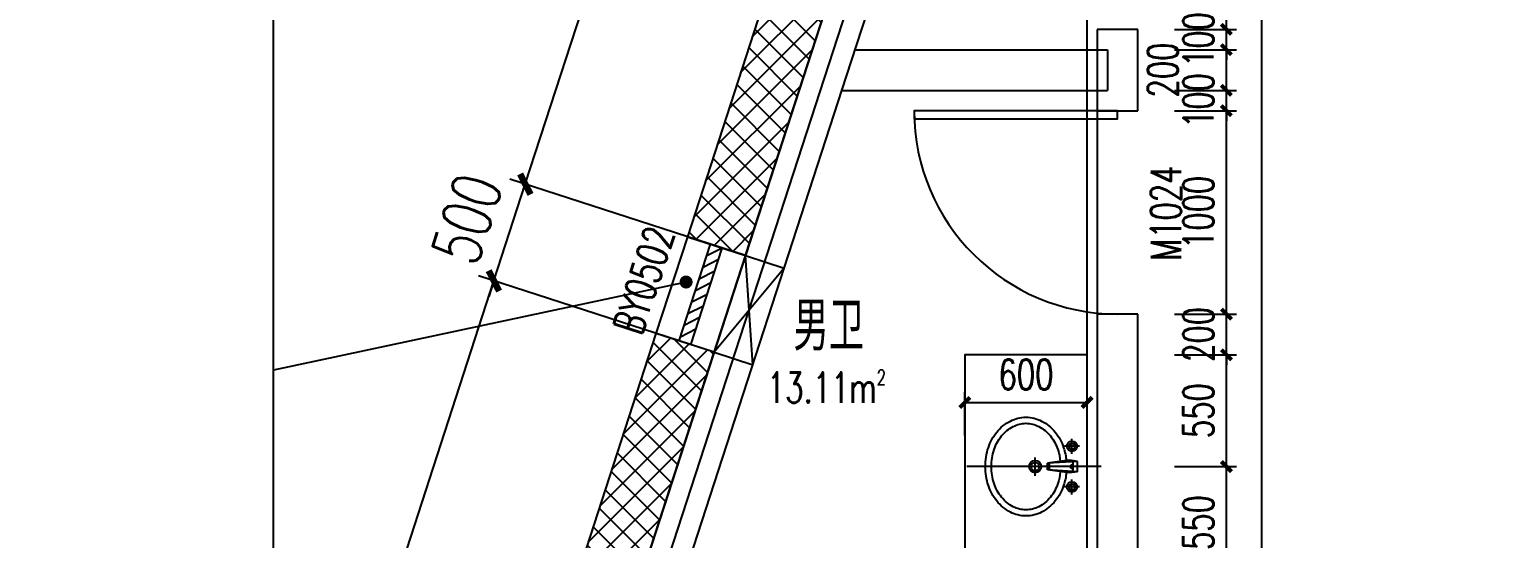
# Model space of a CAD drawing. Extents: x -222544 to -13848, y -31368 to 85559.
# Drawn here: x -49837 to -42616, y 20667 to 23171 of the extents above; entities that cross this region are included whole.
import ezdxf
from ezdxf.xclip import XClip

# ---------------------------------------------------------------- set-up
doc = ezdxf.new("R2010")
doc.units = 0
doc.header["$LTSCALE"] = 1000
doc.header["$MEASUREMENT"] = 0
doc.header["$XCLIPFRAME"] = 0
for name, pattern in [('10平面$0$10平面$1$DOTE', [2.42, 2, -0.2, 0.02, -0.2]), ('10平面$0$DASH', [0.35, 0.25, -0.1]), ('10平面$0$DOTE', [2.42, 2, -0.2, 0.02, -0.2])]:
    doc.linetypes.add(name, pattern=pattern)
doc.layers.get('Defpoints').update_dxf_attribs({"color": 210})
for name, color, linetype in [('10平面$0$10平面$1$A-AXIS-DOTE', 14, '10平面$0$10平面$1$DOTE'), ('10平面$0$A-AXIS-DOTE', 14, '10平面$0$DOTE'), ('10平面$0$A-AXIS-DP', 126, 'Continuous'), ('10平面$0$A-AXIS-SYMB', 3, 'Continuous'), ('10平面$0$A-HATCH-2', 251, 'Continuous'), ('10平面$0$A-LIN-V', 9, 'Continuous'), ('10平面$0$A-SFCE', 30, 'Continuous'), ('10平面$0$A-WC', 223, 'Continuous'), ('10平面$0$A-WINDOW', 140, 'Continuous'), ('10平面$0$AS-WALL', 40, 'Continuous'), ('10平面$0$AS-结构边线层', 200, 'Continuous'), ('10平面$0$DIM_ELEV', 3, 'Continuous'), ('10平面$0$DIM_SYMB', 3, 'Continuous'), ('10平面$0$PUB_HATCH', 8, 'Continuous'), ('10平面$0$建-房间', 7, 'Continuous'), ('10平面$0$建-门', 4, 'Continuous'), ('10平面$0$建-门窗编号', 7, 'Continuous'), ('A-AXIS-DP', 126, 'Continuous'), ('A-WINDOW', 140, 'Continuous'), ('DIM_SYMB', 3, 'Continuous')]:
    doc.layers.add(name, color=color, linetype=linetype)
doc.styles.add('10平面$0$_TCH_DIM_T3', font='SIMPLEX', dxfattribs={"width": 0.705882, "bigfont": 'GBCBIG'})
doc.styles.add('10平面$0$A-AREA', font='SIMPLEX', dxfattribs={"bigfont": 'GBCBIG'})
doc.styles.add('10平面$0$A-WIN-LABEL', font='SIMPLEX', dxfattribs={"bigfont": 'GBCBIG'})
doc.styles.add('_TCH_DIM_T3', font='SIMPLEX', dxfattribs={"width": 0.705882, "bigfont": 'GBCBIG'})
doc.dimstyles.new('10平面$0$_TCH_ARCH&&80', dxfattribs={"dimtxt": 238, "dimasz": 80, "dimexe": 80, "dimexo": 80, "dimgap": 101, "dimtad": 1, "dimdec": 0, "dimzin": 0, "dimdsep": 46, "dimtxsty": '10平面$0$_TCH_DIM_T3', "dimblk": '10平面$0$_ArchTick', "dimcen": 0.09, "dimclrt": 7, "dimazin": 2, "dimtfac": 1, "dimtdec": 0, "dimtix": 1, "dimtmove": 2, "dimatfit": 3, "dimfxl": 0, "dimtolj": 1, "dimtzin": 0, "dimarcsym": 0})
doc.dimstyles.new('_TCH_ARCH&&50', dxfattribs={"dimtxt": 148.75, "dimasz": 50, "dimexe": 50, "dimexo": 50, "dimgap": 63.125, "dimtad": 1, "dimdec": 0, "dimzin": 0, "dimdsep": 46, "dimtxsty": '_TCH_DIM_T3', "dimblk": 'ARCHTICK', "dimcen": 0.09, "dimclrt": 7, "dimazin": 2, "dimtfac": 1, "dimtdec": 0, "dimtix": 1, "dimtmove": 2, "dimatfit": 3, "dimfxl": 0, "dimtolj": 1, "dimtzin": 0, "dimarcsym": 0})
pattern_1 = [(45, (60, 0), (-60.000061, 60.000061), []), (135, (60, 0), (-60.000061, -60.000061), [])]

# ---------------------------------------------------------------- blocks, each defined once
blk = doc.blocks.new('10平面$0$dote')
at = {"layer": '10平面$0$A-AXIS-DOTE', "ltscale": 2}
for p, q in [((-43117.8, -169748.9), (-43117.8, -75950)), ((98696.4, -164750), (-75513.6, -164750)), ((82882.2, -264080), (82882.2, -167560.7))]:
    blk.add_line(p, q, dxfattribs=at)
blk.add_lwpolyline([(-66316.4, -152160.4), (-42470.2, -78666)], dxfattribs=at)
blk = doc.blocks.new('10平面$0$42343243')
at = {"layer": '10平面$0$PUB_HATCH'}
h = blk.add_hatch(dxfattribs=at)
h.set_pattern_fill('多孔材料', color=256, scale=30, style=0)
h.set_pattern_definition(pattern_1)
h.paths.add_polyline_path([(-137854.2, 1223170), (-144654.2, 1223170), (-144354.2, 1222870), (-137854.2, 1222870)])
at = {"layer": '10平面$0$AS-WALL'}
for p, q in [((-137854.2, 1223170), (-144654.2, 1223170)), ((-137854.2, 1222870), (-144354.2, 1222870))]:
    blk.add_line(p, q, dxfattribs=at)
blk = doc.blocks.new('10平面$0$43243')
at = {"layer": '10平面$0$AS-结构边线层'}
for points in [[(-229294.2, 723090), (-250514.2, 723090), (-250514.2, 722920), (-252354.2, 722920), (-252354.2, 722470), (-254454.2, 722470), (-254454.2, 722920), (-264361, 722920), (-285754.2, 656985.8)], [(-196514.2, 639550), (-175294.2, 639550), (-175294.2, 639720), (-173454.2, 639720), (-173454.2, 640170), (-171354.2, 640170), (-171354.2, 639720), (-169514.2, 639720), (-169514.2, 639550), (-155994.2, 639550), (-155994.2, 639720), (-146454.2, 639720), (-146454.2, 640170), (-144354.2, 640170), (-144354.2, 639720), (-128354.2, 639720), (-128354.2, 658060), (-128054.2, 658060), (-128054.2, 681330), (-128354.2, 681330), (-128354.2, 696460), (-128054.2, 696460), (-128054.2, 715680)]]:
    blk.add_lwpolyline(points, dxfattribs=at)
blk = doc.blocks.new('10平面$0$3243243')
at = {"layer": '10平面$0$A-SFCE', "color": 2, "linetype": '10平面$0$DASH'}
for p, q in [((-138004.2, 640420), (-146704.2, 640420)), ((-138004.2, 640170), (-146704.2, 640170))]:
    blk.add_line(p, q, dxfattribs=at)
blk = doc.blocks.new('10平面$0$w42343')
at = {"layer": '10平面$0$A-HATCH-2', "linetype": '10平面$0$DASH'}
blk.add_line((-263654.2, 640470), (-128354.2, 640470), dxfattribs=at)
blk = doc.blocks.new('10平面$0$343243')
at = {"layer": '10平面$0$10平面$1$A-AXIS-DOTE'}
blk.add_lwpolyline([(-137039.2, 783550), (-137039.2, 784210)], dxfattribs=at)
at = {"layer": '10平面$0$A-WC'}
for p, q in [((-137084.2, 783875), (-136994.1, 783875)), ((-137039.2, 783829.9), (-137039.2, 783920.1)), ((-137070.6, 783706.5), (-137055.9, 783814.2)), ((-137064.2, 783667.6), (-137055.9, 783814.2)), ((-137056.4, 783804.1), (-137022, 783804.1)), ((-137055.9, 783814.2), (-137022.5, 783814.2)), ((-137014.2, 783667.6), (-137022.5, 783814.2)), ((-137007.7, 783706.5), (-137022.5, 783814.2)), ((-137139.2, 783657.5), (-137139.2, 783730.5)), ((-136939.2, 783657.5), (-136939.2, 783730.5)), ((-137175.7, 783694), (-137102.7, 783694)), ((-137064.2, 783667.6), (-137070.6, 783706.5)), ((-137064.2, 783667.6), (-137014.2, 783667.6)), ((-137063.1, 783687.3), (-137015.3, 783687.3)), ((-137014.2, 783667.6), (-137007.7, 783706.5)), ((-136975.7, 783694), (-136902.7, 783694))]:
    blk.add_line(p, q, dxfattribs=at)
for points in [[(-137068.6, 783721.5, -0.055034), (-137132.1, 783735, -0.088849), (-137208.4, 783776.4, -0.104988), (-137263.3, 783843.2, -0.12017), (-137282, 783920, -0.12017), (-137263.3, 783996.8, -0.104988), (-137208.4, 784063.6, -0.088849), (-137132.1, 784105, -0.080052), (-137039.2, 784120, -0.080052)], [(-137064.5, 783751.2, -0.056066), (-137122.6, 783763.4, -0.088849), (-137189.7, 783799.8, -0.104988), (-137236.6, 783857, -0.12017), (-137252, 783920, -0.12017), (-137236.6, 783983, -0.104988), (-137189.7, 784040.2, -0.088849), (-137122.6, 784076.6, -0.080052), (-137039.2, 784090, -0.080052)], [(-137039.2, 784120, -0.080052), (-136946.3, 784105, -0.088849), (-136870, 784063.6, -0.104988), (-136815.1, 783996.8, -0.12017), (-136796.4, 783920, -0.12017), (-136815.1, 783843.2, -0.104988), (-136870, 783776.4, -0.088849), (-136946.3, 783735, -0.055034), (-137009.8, 783721.5, -0.080052)], [(-137039.2, 784090, -0.080052), (-136955.7, 784076.6, -0.088849), (-136888.7, 784040.2, -0.104988), (-136841.7, 783983, -0.12017), (-136826.4, 783920, -0.12017), (-136841.7, 783857, -0.104988), (-136888.7, 783799.8, -0.088849), (-136955.7, 783763.4, -0.056066), (-137013.9, 783751.2, -0.080052)]]:
    blk.add_lwpolyline(points, format="xyb", dxfattribs=at)
for centre, radius in [((-137039.2, 783875), 30), ((-137039.2, 783875), 20), ((-137139.2, 783694), 25), ((-136939.2, 783694), 25), ((-137139.2, 783694), 15), ((-136939.2, 783694), 15)]:
    blk.add_circle(centre, radius, dxfattribs=at)
for centre, start, end in [((-137040.4, 783694.7), 80.52523, 279.47477), ((-137038, 783694.7), 260.52523, 99.47477)]:
    blk.add_arc(centre, 7.19, start, end, dxfattribs=at)
blk = doc.blocks.new('10平面$0$3132')
at = {"layer": '10平面$0$DIM_ELEV', "linetype": '10平面$0$DASH', "const_width": 30}
for points in [[(-267460, 723920), (-262590, 723920, -0.414214), (-262090, 723420), (-262090, 713480, -0.414214), (-262590, 712980), (-267460, 712980, -0.414214), (-267960, 713480), (-267960, 723420, -0.414214)], [(-138990, 644850), (-127910, 644850, -0.414214), (-127410, 644350), (-127410, 639360, -0.414214), (-127910, 638860), (-138990, 638860, -0.414214), (-139490, 639360), (-139490, 644350, -0.414214)]]:
    blk.add_lwpolyline(points, format="xyb", close=True, dxfattribs=at)
blk = doc.blocks.new('10平面$0$34242343243')
at = {"layer": '10平面$0$A-LIN-V'}
for p, q in [((-137850.2, 639970), (-144354.2, 639970)), ((-137850.2, 639770), (-144354.2, 639770))]:
    blk.add_line(p, q, dxfattribs=at)
blk = doc.blocks.new('*U63')
at = {"color": 0}
blk.add_lwpolyline([(500, 0), (500, 1000), (460, 1000), (460, 0)], close=True, dxfattribs=at)
blk.add_arc((500, 0), 1000, 90, 180, dxfattribs=at)
blk = doc.blocks.new('*U62')
at = {"color": 0, "xscale": 0.001, "yscale": 0.001, "zscale": 0.001}
blk.add_blockref('*U63', (0, 0), dxfattribs=at)
blk = doc.blocks.new('10平面$0$_ArchTick')
at = {"color": 0, "linetype": 'ByBlock', "const_width": 0.4}
blk.add_lwpolyline([(-0.5, -0.5), (0.5, 0.5)], dxfattribs=at)
blk = doc.blocks.new('*D700')
at = {"layer": '10平面$0$A-AXIS-DP', "color": 0, "lineweight": -2, "transparency": 16777216}
for p, q in [((-267926.7, 715616.3), (-266769.3, 719183.3)), ((-265687.4, 718832.2), (-266845.4, 719207.9)), ((-266844.7, 715265.3), (-268002.8, 715641))]:
    blk.add_line(p, q, dxfattribs=at)
at = {"layer": 'Defpoints', "color": 0, "transparency": 16777216}
for p in [(-266769.3, 719183.3), (-265611.3, 718807.5), (-266768.6, 715240.6)]:
    blk.add_point(p, dxfattribs=at)
at = {"layer": '10平面$0$A-AXIS-DP', "color": 0, "lineweight": -2, "transparency": 16777216, "xscale": 80, "yscale": 80, "zscale": 80}
for p, rotation in [((-266769.3, 719183.3), 72.0237134181371), ((-267926.7, 715616.3), 252.0237134181371)]:
    blk.add_blockref('10平面$0$_ArchTick', p, dxfattribs=dict(at, rotation=rotation))
at = {"layer": '10平面$0$A-AXIS-DP', "color": 7, "transparency": 16777216, "insert": (-267557.3, 717467.7), "char_height": 238, "attachment_point": 5, "rotation": 72.02371, "style": '10平面$0$_TCH_DIM_T3'}
blk.add_mtext('\\A1;3750', dxfattribs=at)
blk = doc.blocks.new('*D701')
at = {"layer": '10平面$0$A-AXIS-DP', "color": 0, "lineweight": -2, "transparency": 16777216}
for p, q in [((-266615, 719658.8), (-266590.3, 719734.9)), ((-265533.1, 719307.8), (-266691.1, 719683.5)), ((-266769.3, 719183.3), (-266615, 719658.8)), ((-265687.4, 718832.2), (-266845.4, 719207.9)), ((-266769.3, 719183.3), (-266794, 719107.2))]:
    blk.add_line(p, q, dxfattribs=at)
at = {"layer": 'Defpoints', "color": 0, "transparency": 16777216}
for p in [(-266615, 719658.8), (-265457, 719283.1), (-265611.3, 718807.5)]:
    blk.add_point(p, dxfattribs=at)
at = {"layer": '10平面$0$A-AXIS-DP', "color": 0, "lineweight": -2, "transparency": 16777216, "xscale": 80, "yscale": 80, "zscale": 80}
for p, rotation in [((-266615, 719658.8), 252.023713418136), ((-266769.3, 719183.3), 72.02371341813598)]:
    blk.add_blockref('10平面$0$_ArchTick', p, dxfattribs=dict(at, rotation=rotation))
at = {"layer": '10平面$0$A-AXIS-DP', "color": 7, "transparency": 16777216, "insert": (-266901.4, 719488.9), "char_height": 238, "attachment_point": 5, "rotation": 72.02371, "style": '10平面$0$_TCH_DIM_T3'}
blk.add_mtext('\\A1;500', dxfattribs=at)
blk = doc.blocks.new('*D702')
at = {"layer": '10平面$0$A-AXIS-DP', "color": 0, "lineweight": -2, "transparency": 16777216}
for p, q in [((-266615, 719658.8), (-265556.5, 722921.1)), ((-264474.6, 722570), (-265632.6, 722945.7)), ((-265533.1, 719307.8), (-266691.1, 719683.5))]:
    blk.add_line(p, q, dxfattribs=at)
at = {"layer": 'Defpoints', "color": 0, "transparency": 16777216}
for p in [(-265556.5, 722921.1), (-264398.5, 722545.3), (-265457, 719283.1)]:
    blk.add_point(p, dxfattribs=at)
at = {"layer": '10平面$0$A-AXIS-DP', "color": 0, "lineweight": -2, "transparency": 16777216, "xscale": 80, "yscale": 80, "zscale": 80}
for p, rotation in [((-265556.5, 722921.1), 72.02371341813749), ((-266615, 719658.8), 252.0237134181375)]:
    blk.add_blockref('10平面$0$_ArchTick', p, dxfattribs=dict(at, rotation=rotation))
at = {"layer": '10平面$0$A-AXIS-DP', "color": 7, "transparency": 16777216, "insert": (-266295, 721357.8), "char_height": 238, "attachment_point": 5, "rotation": 72.02371, "style": '10平面$0$_TCH_DIM_T3'}
blk.add_mtext('\\A1;3430', dxfattribs=at)
blk = doc.blocks.new('*U91')
at = {"color": 0}
for p, q in [((-250, 150), (250, 150)), ((250, 30), (-250, 30)), ((-250, -30), (-190, 30)), ((-190, -30), (-130, 30)), ((-130, -30), (-70, 30)), ((-70, -30), (-10, 30)), ((-10, -30), (50, 30)), ((50, -30), (110, 30)), ((110, -30), (170, 30)), ((170, -30), (230, 30)), ((250, -30), (-250, -30)), ((-250, -150), (250, -150))]:
    blk.add_line(p, q, dxfattribs=at)
for points in [[(-250, -150), (-250, 150)], [(250, -150), (250, 150)]]:
    blk.add_lwpolyline(points, dxfattribs=at)
blk = doc.blocks.new('*U90')
at = {"color": 0, "xscale": 0.001999999996058992, "yscale": 0.003333333333333334, "zscale": 0.001999999996058992}
blk.add_blockref('*U91', (0, 0), dxfattribs=at)
blk = doc.blocks.new('_ArchTick')
at = {"color": 0, "linetype": 'ByBlock', "const_width": 0.4}
blk.add_lwpolyline([(-0.5, -0.5), (0.5, 0.5)], dxfattribs=at)
blk = doc.blocks.new('*D326')
at = {"layer": 'A-AXIS-DP', "color": 0, "lineweight": -2, "transparency": 16777216}
for p, q in [((-45238.9, 21174.9), (-45238.9, 21386.7)), ((-44638.9, 21174.9), (-44638.9, 21386.7)), ((-45238.9, 21336.7), (-44638.9, 21336.7))]:
    blk.add_line(p, q, dxfattribs=at)
at = {"layer": 'Defpoints', "color": 0, "transparency": 16777216}
for p in [(-44638.9, 21336.7), (-45238.9, 21124.9), (-44638.9, 21124.9)]:
    blk.add_point(p, dxfattribs=at)
at = {"layer": 'A-AXIS-DP', "color": 0, "lineweight": -2, "transparency": 16777216, "xscale": 50, "yscale": 50, "zscale": 50, "rotation": 180}
blk.add_blockref('_ArchTick', (-45238.9, 21336.7), dxfattribs=at)
at = {"layer": 'A-AXIS-DP', "color": 0, "lineweight": -2, "transparency": 16777216, "xscale": 50, "yscale": 50, "zscale": 50}
blk.add_blockref('_ArchTick', (-44638.9, 21336.7), dxfattribs=at)
at = {"layer": 'A-AXIS-DP', "color": 7, "transparency": 16777216, "insert": (-44938.9, 21474.2), "char_height": 148.75, "attachment_point": 5, "style": '_TCH_DIM_T3'}
blk.add_mtext('\\A1;600', dxfattribs=at)
blk = doc.blocks.new('*D334')
at = {"layer": 'A-AXIS-DP', "color": 0, "lineweight": -2, "transparency": 16777216}
for p, q in [((-44208.9, 21021.4), (-43903.7, 21021.4)), ((-43953.7, 20471.4), (-43953.7, 21021.4)), ((-44208.9, 20471.4), (-43903.7, 20471.4))]:
    blk.add_line(p, q, dxfattribs=at)
at = {"layer": 'Defpoints', "color": 0, "transparency": 16777216}
for p in [(-44258.9, 21021.4), (-43953.7, 21021.4), (-44258.9, 20471.4)]:
    blk.add_point(p, dxfattribs=at)
at = {"layer": 'A-AXIS-DP', "color": 0, "lineweight": -2, "transparency": 16777216, "xscale": 50, "yscale": 50, "zscale": 50}
for p, rotation in [((-43953.7, 21021.4), 90), ((-43953.7, 20471.4), 270)]:
    blk.add_blockref('_ArchTick', p, dxfattribs=dict(at, rotation=rotation))
at = {"layer": 'A-AXIS-DP', "color": 7, "transparency": 16777216, "insert": (-44091.2, 20746.4), "char_height": 148.75, "attachment_point": 5, "rotation": 90, "style": '_TCH_DIM_T3'}
blk.add_mtext('\\A1;550', dxfattribs=at)
blk = doc.blocks.new('*D335')
at = {"layer": 'A-AXIS-DP', "color": 0, "lineweight": -2, "transparency": 16777216}
for p, q in [((-44208.9, 21571.4), (-43903.7, 21571.4)), ((-43953.7, 21021.4), (-43953.7, 21571.4)), ((-44208.9, 21021.4), (-43903.7, 21021.4))]:
    blk.add_line(p, q, dxfattribs=at)
at = {"layer": 'Defpoints', "color": 0, "transparency": 16777216}
for p in [(-44258.9, 21571.4), (-43953.7, 21571.4), (-44258.9, 21021.4)]:
    blk.add_point(p, dxfattribs=at)
at = {"layer": 'A-AXIS-DP', "color": 0, "lineweight": -2, "transparency": 16777216, "xscale": 50, "yscale": 50, "zscale": 50}
for p, rotation in [((-43953.7, 21571.4), 90), ((-43953.7, 21021.4), 270)]:
    blk.add_blockref('_ArchTick', p, dxfattribs=dict(at, rotation=rotation))
at = {"layer": 'A-AXIS-DP', "color": 7, "transparency": 16777216, "insert": (-44091.2, 21296.4), "char_height": 148.75, "attachment_point": 5, "rotation": 90, "style": '_TCH_DIM_T3'}
blk.add_mtext('\\A1;550', dxfattribs=at)
blk = doc.blocks.new('*D336')
at = {"layer": 'A-AXIS-DP', "color": 0, "lineweight": -2, "transparency": 16777216}
for p, q in [((-43953.7, 21771.4), (-43953.7, 21821.4)), ((-44208.9, 21771.4), (-43903.7, 21771.4)), ((-43953.7, 21571.4), (-43953.7, 21771.4)), ((-44208.9, 21571.4), (-43903.7, 21571.4)), ((-43953.7, 21571.4), (-43953.7, 21521.4))]:
    blk.add_line(p, q, dxfattribs=at)
at = {"layer": 'Defpoints', "color": 0, "transparency": 16777216}
for p in [(-44258.9, 21771.4), (-43953.7, 21771.4), (-44258.9, 21571.4)]:
    blk.add_point(p, dxfattribs=at)
at = {"layer": 'A-AXIS-DP', "color": 0, "lineweight": -2, "transparency": 16777216, "xscale": 50, "yscale": 50, "zscale": 50}
for p, rotation in [((-43953.7, 21771.4), 270), ((-43953.7, 21571.4), 90)]:
    blk.add_blockref('_ArchTick', p, dxfattribs=dict(at, rotation=rotation))
at = {"layer": 'A-AXIS-DP', "color": 7, "transparency": 16777216, "insert": (-44091.2, 21671.4), "char_height": 148.75, "attachment_point": 5, "rotation": 90, "style": '_TCH_DIM_T3'}
blk.add_mtext('\\A1;200', dxfattribs=at)
blk = doc.blocks.new('*D337')
at = {"layer": 'A-AXIS-DP', "color": 0, "lineweight": -2, "transparency": 16777216}
for p, q in [((-44208.9, 22771.4), (-43903.7, 22771.4)), ((-43953.7, 21771.4), (-43953.7, 22771.4)), ((-44208.9, 21771.4), (-43903.7, 21771.4))]:
    blk.add_line(p, q, dxfattribs=at)
at = {"layer": 'Defpoints', "color": 0, "transparency": 16777216}
for p in [(-44258.9, 22771.4), (-43953.7, 22771.4), (-44258.9, 21771.4)]:
    blk.add_point(p, dxfattribs=at)
at = {"layer": 'A-AXIS-DP', "color": 0, "lineweight": -2, "transparency": 16777216, "xscale": 50, "yscale": 50, "zscale": 50}
for p, rotation in [((-43953.7, 22771.4), 90), ((-43953.7, 21771.4), 270)]:
    blk.add_blockref('_ArchTick', p, dxfattribs=dict(at, rotation=rotation))
at = {"layer": 'A-AXIS-DP', "color": 7, "transparency": 16777216, "insert": (-44091.2, 22271.4), "char_height": 148.75, "attachment_point": 5, "rotation": 90, "style": '_TCH_DIM_T3'}
blk.add_mtext('\\A1;1000', dxfattribs=at)
blk = doc.blocks.new('*D338')
at = {"layer": 'A-AXIS-DP', "color": 0, "lineweight": -2, "transparency": 16777216}
for p, q in [((-43953.7, 22871.4), (-43953.7, 22921.4)), ((-44208.9, 22871.4), (-43903.7, 22871.4)), ((-43953.7, 22771.4), (-43953.7, 22871.4)), ((-44208.9, 22771.4), (-43903.7, 22771.4)), ((-43953.7, 22771.4), (-43953.7, 22721.4))]:
    blk.add_line(p, q, dxfattribs=at)
at = {"layer": 'Defpoints', "color": 0, "transparency": 16777216}
for p in [(-44258.9, 22871.4), (-43953.7, 22871.4), (-44258.9, 22771.4)]:
    blk.add_point(p, dxfattribs=at)
at = {"layer": 'A-AXIS-DP', "color": 0, "lineweight": -2, "transparency": 16777216, "xscale": 50, "yscale": 50, "zscale": 50}
for p, rotation in [((-43953.7, 22871.4), 270), ((-43953.7, 22771.4), 90)]:
    blk.add_blockref('_ArchTick', p, dxfattribs=dict(at, rotation=rotation))
at = {"layer": 'A-AXIS-DP', "color": 7, "transparency": 16777216, "insert": (-44091.2, 22821.4), "char_height": 148.75, "attachment_point": 5, "rotation": 90, "style": '_TCH_DIM_T3'}
blk.add_mtext('\\A1;100', dxfattribs=at)
blk = doc.blocks.new('*D339')
at = {"layer": 'A-AXIS-DP', "color": 0, "lineweight": -2, "transparency": 16777216}
for p, q in [((-44208.9, 23071.4), (-43903.7, 23071.4)), ((-43953.7, 22871.4), (-43953.7, 23071.4)), ((-44208.9, 22871.4), (-43903.7, 22871.4))]:
    blk.add_line(p, q, dxfattribs=at)
at = {"layer": 'Defpoints', "color": 0, "transparency": 16777216}
for p in [(-44258.9, 23071.4), (-43953.7, 23071.4), (-44258.9, 22871.4)]:
    blk.add_point(p, dxfattribs=at)
at = {"layer": 'A-AXIS-DP', "color": 0, "lineweight": -2, "transparency": 16777216, "xscale": 50, "yscale": 50, "zscale": 50}
for p, rotation in [((-43953.7, 23071.4), 90), ((-43953.7, 22871.4), 270)]:
    blk.add_blockref('_ArchTick', p, dxfattribs=dict(at, rotation=rotation))
at = {"layer": 'A-AXIS-DP', "color": 7, "transparency": 16777216, "insert": (-44266.2, 22971.4), "char_height": 148.75, "attachment_point": 5, "rotation": 90, "style": '_TCH_DIM_T3'}
blk.add_mtext('\\A1;200', dxfattribs=at)
blk = doc.blocks.new('*D340')
at = {"layer": 'A-AXIS-DP', "color": 0, "lineweight": -2, "transparency": 16777216}
for p, q in [((-43953.7, 23171.4), (-43953.7, 23221.4)), ((-44208.9, 23171.4), (-43903.7, 23171.4)), ((-43953.7, 23071.4), (-43953.7, 23171.4)), ((-44208.9, 23071.4), (-43903.7, 23071.4)), ((-43953.7, 23071.4), (-43953.7, 23021.4))]:
    blk.add_line(p, q, dxfattribs=at)
at = {"layer": 'Defpoints', "color": 0, "transparency": 16777216}
for p in [(-44258.9, 23171.4), (-43953.7, 23171.4), (-44258.9, 23071.4)]:
    blk.add_point(p, dxfattribs=at)
at = {"layer": 'A-AXIS-DP', "color": 0, "lineweight": -2, "transparency": 16777216, "xscale": 50, "yscale": 50, "zscale": 50}
for p, rotation in [((-43953.7, 23171.4), 270), ((-43953.7, 23071.4), 90)]:
    blk.add_blockref('_ArchTick', p, dxfattribs=dict(at, rotation=rotation))
at = {"layer": 'A-AXIS-DP', "color": 7, "transparency": 16777216, "insert": (-44091.2, 23121.4), "char_height": 148.75, "attachment_point": 5, "rotation": 90, "style": '_TCH_DIM_T3'}
blk.add_mtext('\\A1;100', dxfattribs=at)
blk = doc.blocks.new('*D341')
at = {"layer": 'A-AXIS-DP', "color": 0, "lineweight": -2, "transparency": 16777216}
for p, q in [((-44208.9, 23971.4), (-43903.7, 23971.4)), ((-43953.7, 23171.4), (-43953.7, 23971.4)), ((-44208.9, 23171.4), (-43903.7, 23171.4))]:
    blk.add_line(p, q, dxfattribs=at)
at = {"layer": 'Defpoints', "color": 0, "transparency": 16777216}
for p in [(-44258.9, 23971.4), (-43953.7, 23971.4), (-44258.9, 23171.4)]:
    blk.add_point(p, dxfattribs=at)
at = {"layer": 'A-AXIS-DP', "color": 0, "lineweight": -2, "transparency": 16777216, "xscale": 50, "yscale": 50, "zscale": 50}
for p, rotation in [((-43953.7, 23971.4), 90), ((-43953.7, 23171.4), 270)]:
    blk.add_blockref('_ArchTick', p, dxfattribs=dict(at, rotation=rotation))
at = {"layer": 'A-AXIS-DP', "color": 7, "transparency": 16777216, "insert": (-44091.2, 23571.4), "char_height": 148.75, "attachment_point": 5, "rotation": 90, "style": '_TCH_DIM_T3'}
blk.add_mtext('\\A1;800', dxfattribs=at)
blk = doc.blocks.new('10平面')
at = {"layer": '10平面$0$PUB_HATCH'}
h = blk.add_hatch(dxfattribs=at)
h.set_pattern_fill('多孔材料', color=256, scale=30, style=0)
h.set_pattern_definition(pattern_1)
h.paths.add_polyline_path([(-264579.1, 723220), (-265818.4, 719400.4), (-265533.1, 719307.8), (-264361, 722920)])
h = blk.add_hatch(dxfattribs=at)
h.set_pattern_fill('多孔材料', color=256, scale=30, style=0)
h.set_pattern_definition(pattern_1)
h.paths.add_polyline_path([(-266844.7, 715265.3), (-265687.4, 718832.2), (-265972.7, 718924.8), (-267130.1, 715357.8)])
at = {"layer": '10平面$0$A-AXIS-SYMB'}
blk.add_line((-265824.7, 719177.6), (-268200, 718670), dxfattribs=at)
at = {"layer": '10平面$0$A-AXIS-SYMB', "const_width": 32}
blk.add_lwpolyline([(-265809.1, 719180.9, 1), (-265840.3, 719174.2, 1)], format="xyb", close=True, dxfattribs=at)
at = {"layer": '10平面$0$A-WC', "elevation": 0}
blk.add_lwpolyline([(-263854.2, 717720), (-263854.2, 718820), (-264454.2, 718820), (-264454.2, 717720), (-263854.2, 717720)], dxfattribs=at)
at = {"layer": '10平面$0$A-WINDOW'}
for p, q in [((-265533.1, 719307.8), (-265342.8, 719246.1)), ((-265497.1, 718770.5), (-265533.1, 719307.8)), ((-265342.8, 719246.1), (-265687.4, 718832.2)), ((-265687.4, 718832.2), (-265497.1, 718770.5))]:
    blk.add_line(p, q, dxfattribs=at)
at = {"layer": '10平面$0$AS-WALL'}
for p, q in [((-264579.1, 723220), (-265818.4, 719400.4)), ((-265533.1, 719307.8), (-264361, 722920)), ((-265227.1, 720250.9), (-264361, 722920)), ((-265036.8, 720189.1), (-264150.8, 722920)), ((-263804.2, 720420), (-263804.2, 720020)), ((-263604.2, 720420), (-263804.2, 720420)), ((-263604.2, 720020), (-263604.2, 720420)), ((-264994.4, 720320), (-263754.2, 720320)), ((-263754.2, 720320), (-263754.2, 720120)), ((-267232.5, 714070), (-265227.1, 720250.9)), ((-267022.3, 714070), (-265036.8, 720189.1)), ((-265059.3, 720120), (-263754.2, 720120)), ((-263804.2, 720020), (-263604.2, 720020)), ((-265818.4, 719400.4), (-265533.1, 719307.8)), ((-263604.2, 719020), (-263804.2, 719020)), ((-263804.2, 719020), (-263804.2, 714070)), ((-263604.2, 713970), (-263604.2, 719020)), ((-265972.7, 718924.8), (-267130.1, 715357.8)), ((-265687.4, 718832.2), (-265972.7, 718924.8)), ((-266844.7, 715265.3), (-265687.4, 718832.2))]:
    blk.add_line(p, q, dxfattribs=at)
at = {"layer": '10平面$0$建-门'}
blk.add_line((-263804.2, 720020), (-263804.2, 719020), dxfattribs=at)
at = {"layer": '10平面$0$A-AXIS-DP'}
for name in ['10平面$0$3132', '10平面$0$3243243']:
    blk.add_blockref(name, (0, 0), dxfattribs=at)
at = {"layer": '10平面$0$A-WINDOW'}
for name in ['10平面$0$43243', '10平面$0$w42343']:
    blk.add_blockref(name, (0, 0), dxfattribs=at)
ref = blk.add_blockref('*U90', (-265752.9, 719116.3), dxfattribs=dict(at, xscale=500.000000985252, yscale=-300, zscale=300, rotation=252.0237134181366))
ref.add_attrib('A', 'BY0502', (-266044.3, 718908.6), dxfattribs={"layer": '10平面$0$建-门窗编号', "height": 148.75, "rotation": 72.02371, "style": '10平面$0$A-WIN-LABEL', "width": 0.705882})
at = {"layer": '10平面$0$A-WINDOW', "rotation": 90.00000000001954}
blk.add_blockref('10平面$0$343243', (519765.8, 855309.2, 0), dxfattribs=at)
at = {"layer": '10平面$0$A-WINDOW', "xscale": -1, "rotation": 180}
blk.add_blockref('10平面$0$42343243', (0, 1862590), dxfattribs=at)
at = {"layer": '10平面$0$AS-WALL'}
blk.add_blockref('10平面$0$dote', (-220736.4, 804820), dxfattribs=at)
at = {"layer": '10平面$0$DIM_SYMB'}
blk.add_blockref('10平面$0$34242343243', (0, 0), dxfattribs=at)
at = {"layer": '10平面$0$建-门'}
ref = blk.add_blockref('*U62', (-263704.2, 719520), dxfattribs=dict(at, xscale=-1000, yscale=-1000, zscale=199.9999999999998, rotation=269.9999999997824))
ref.add_attrib('A', 'M1024', (-263392.3, 719282.5), dxfattribs={"layer": '10平面$0$建-门窗编号', "height": 148.75, "rotation": 90, "style": '10平面$0$A-WIN-LABEL', "width": 0.705882})
at = {"layer": '10平面$0$建-房间', "style": '10平面$0$A-AREA'}
blk.add_text('男卫', height=241.13, dxfattribs=at).set_placement((-265296.9, 718840))
at = {"layer": '10平面$0$建-房间', "style": '10平面$0$A-AREA', "width": 0.705882}
for s, height, p in [('13.11m', 148.75, (-265427.5, 718584.1)), ('2', 74.4, (-264887.5, 718671.6))]:
    blk.add_text(s, height=height, dxfattribs=at).set_placement(p)
at = {"layer": '10平面$0$A-AXIS-DP'}
for p1, p2, picture, middle in [((-265457, 719283.1), (-264398.5, 722545.3), '*D702', (-266295, 721357.8)), ((-265611.3, 718807.5), (-265457, 719283.1), '*D701', (-266901.4, 719488.9)), ((-266768.6, 715240.6), (-265611.3, 718807.5), '*D700', (-267557.3, 717467.7))]:
    dim = blk.add_aligned_dim(p1=p1, p2=p2, distance=1217.5, dimstyle='10平面$0$_TCH_ARCH&&80', dxfattribs=at)
    dim.commit()
    dim.dimension.update_dxf_attribs({"geometry": picture, "text_midpoint": middle})

msp = doc.modelspace()

# ---------------------------------------------------------------- block references
at = {"layer": 'A-AXIS-DP'}
ref = msp.add_blockref('10平面', (219215.3, -697248.6), dxfattribs=at)
XClip(ref).set_block_clipping_path([(-267853.3911283911, 713226.9498461919), (-262996.9796748553, 723713.1898612839)])
at = {"layer": 'A-WINDOW'}
ref = msp.add_blockref('10平面', (96415.9, -617629.4), dxfattribs=at)
XClip(ref).set_block_clipping_path([(-138597.9348454606, 638955.4337286151), (-127699.4397844896, 643918.9745761734)])
ref = msp.add_blockref('10平面', (89760.1, -572410.9), dxfattribs=at)
XClip(ref).set_block_clipping_path([(-138649.4371028924, 547908.4159631686), (-127397.9057266749, 552712.4060170917)])

# ---------------------------------------------------------------- next in the draw order: linework, layer by layer
at = {"layer": 'DIM_SYMB'}
msp.add_lwpolyline([(-48638.1, 26464.6), (-43781.7, 26464.6), (-43781.7, 15978.4), (-48638.1, 15978.4)], close=True, dxfattribs=at)

# ---------------------------------------------------------------- next in the draw order: dimensions: what is measured, and where the dimension line sits
at = {"layer": 'A-AXIS-DP'}
for p1, p2, distance, picture, middle in [((-44258.9, 23171.4), (-44258.9, 23971.4), -305.1, '*D341', (-44091.2, 23571.4)), ((-44258.9, 23071.4), (-44258.9, 23171.4), -305.1, '*D340', (-44091.2, 23121.4)), ((-44258.9, 22771.4), (-44258.9, 22871.4), -305.1, '*D338', (-44091.2, 22821.4)), ((-44258.9, 21771.4), (-44258.9, 22771.4), -305.1, '*D337', (-44091.2, 22271.4)), ((-44258.9, 21571.4), (-44258.9, 21771.4), -305.1, '*D336', (-44091.2, 21671.4)), ((-44258.9, 21021.4), (-44258.9, 21571.4), -305.1, '*D335', (-44091.2, 21296.4)), ((-45238.9, 21124.9), (-44638.9, 21124.9), 211.8, '*D326', (-44938.9, 21474.2)), ((-44258.9, 20471.4), (-44258.9, 21021.4), -305.1, '*D334', (-44091.2, 20746.4))]:
    dim = msp.add_aligned_dim(p1=p1, p2=p2, distance=distance, dimstyle='_TCH_ARCH&&50', dxfattribs=at)
    dim.commit()
    dim.dimension.update_dxf_attribs({"geometry": picture, "text_midpoint": middle})
dim = msp.add_linear_dim(base=(-43953.7, 23071.4), p1=(-44258.9, 22871.4), p2=(-44258.9, 23071.4), angle=90, dimstyle='_TCH_ARCH&&50', dxfattribs=at)
dim.commit()
dim.dimension.update_dxf_attribs({"geometry": '*D339', "text_midpoint": (-44266.2, 22971.4), "dimtype": 129})

doc.saveas('drawing.dxf')
